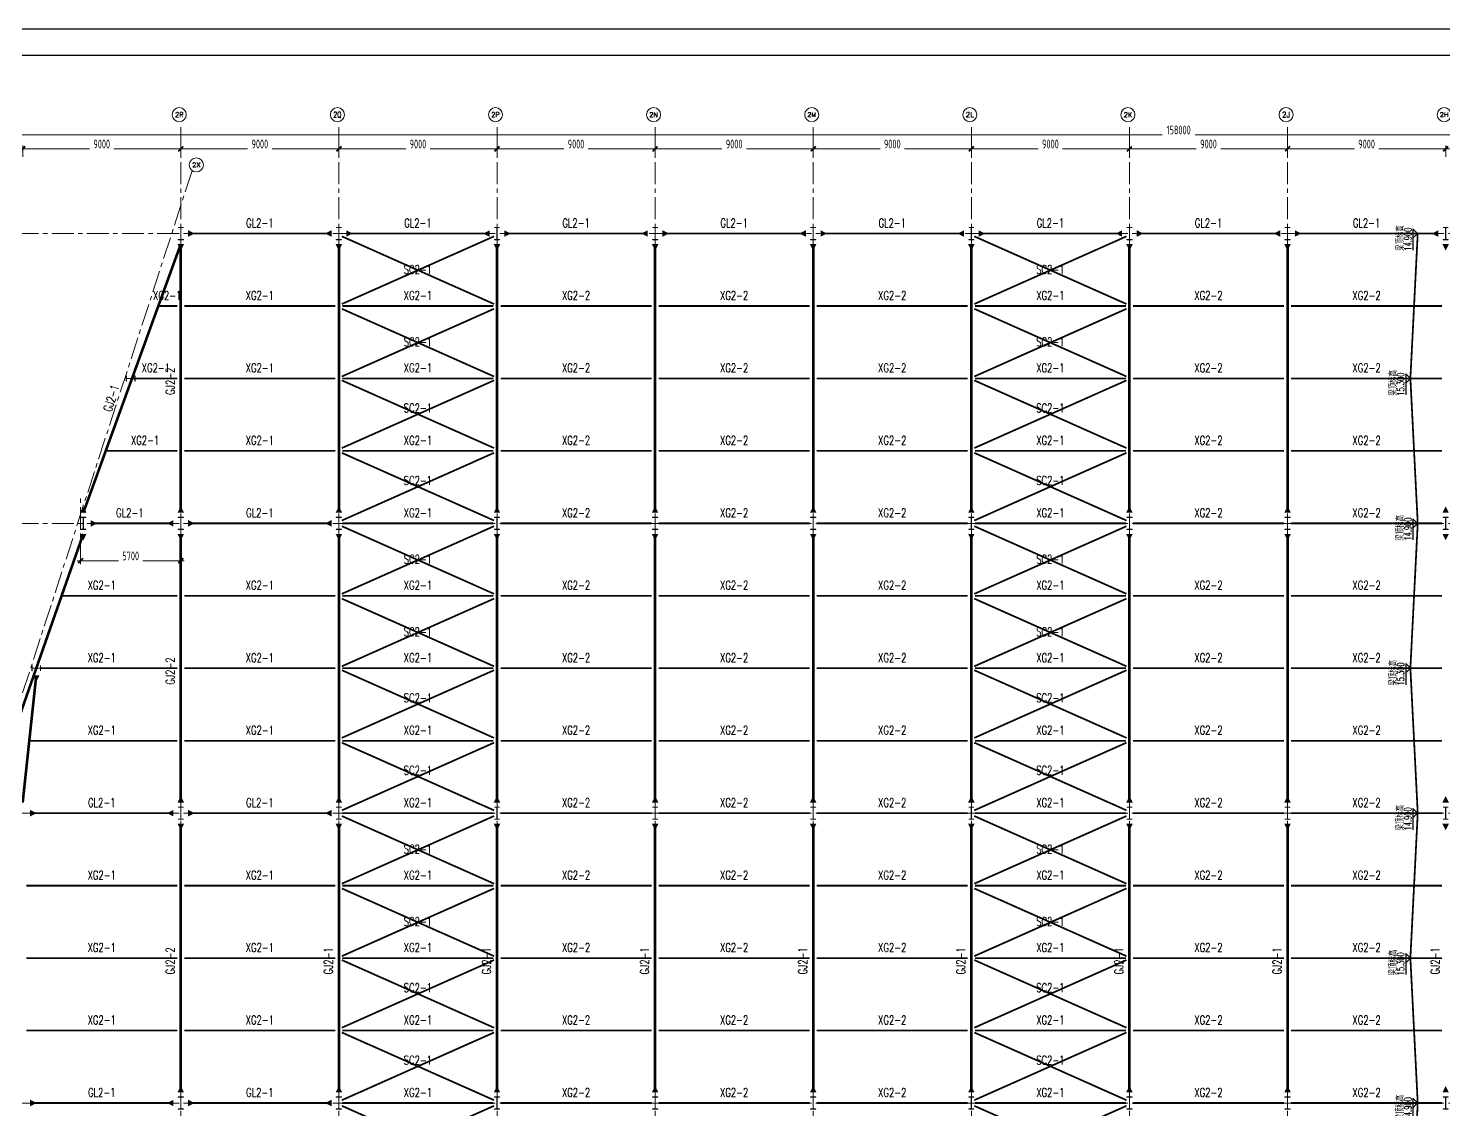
# Model space of a CAD drawing. Extents: x -1201378 to 2367219, y -619313 to 244905.
# Drawn here: x 372562 to 453129, y -31479 to 30085 of the extents above; entities that cross this region are included whole.
import ezdxf
from ezdxf.enums import TextEntityAlignment as Align

# ---------------------------------------------------------------- set-up
doc = ezdxf.new("R2010")
doc.units = 0
doc.header["$LTSCALE"] = 1000
doc.linetypes.add('CENTER', pattern=[2, 1.25, -0.25, 0.25, -0.25])
doc.layers.get('0').update_dxf_attribs({"linetype": 'CONTINUOUS'})
doc.layers.get('Defpoints').update_dxf_attribs({"linetype": 'CONTINUOUS'})
doc.layers.add('0-cxFrame', color=155, linetype='CONTINUOUS')
doc.layers.add('S-BG', color=131, linetype='CONTINUOUS')
for name, color, linetype, lineweight in [('0-cxText', 131, 'CONTINUOUS', 25), ('S-axis', 111, 'CONTINUOUS', 0), ('S-bea', 40, 'CONTINUOUS', 0), ('S-col', 2, 'CONTINUOUS', 0), ('S-dote', 5, 'CENTER', 0), ('THIN', 7, 'CONTINUOUS', 0), ('柱间支撑', 6, 'CENTER', 0), ('梁', 4, 'CONTINUOUS', 18)]:
    doc.layers.add(name, color=color, linetype=linetype, lineweight=lineweight)
doc.styles.add('_TCH_AXIS', font='COMPLEX', dxfattribs={"bigfont": 'GBCBIG'})
doc.styles.add('cx_tuming', font='simhei.ttf')
doc.styles.add('cx_tuqian1', font='')
doc.styles.add('SS1', font='tj-romans1.shx', dxfattribs={"width": 0.7, "bigfont": 'tj-hztxt1.shx'})
doc.styles.add('TSSD_Dimension', font='tssdeng.shx', dxfattribs={"width": 0.7, "bigfont": 'hztxt.shx'})
doc.styles.add('TSSD_Rein', font='tj-romans1.shx', dxfattribs={"width": 0.7, "bigfont": 'tj-hztxt.shx'})
doc.styles.add('黑体', font='simhei.ttf', dxfattribs={"width": 0.8})
doc.styles.get('cx_tuqian1').set_extended_font_data('SimSun')
doc.dimstyles.new('TSSD_200_200', dxfattribs={"dimtxt": 500, "dimasz": 200, "dimexe": 200, "dimexo": 500, "dimgap": 200, "dimtad": 1, "dimdec": 0, "dimzin": 0, "dimdsep": 46, "dimtxsty": 'TSSD_Dimension', "dimblk": 'ARCHTICK', "dimcen": 0, "dimdle": 200, "dimclrt": 7, "dimadec": 0, "dimazin": 0, "dimtfac": 1, "dimtdec": 0, "dimtix": 1, "dimtmove": 2, "dimatfit": 3, "dimfxl": 1, "dimtolj": 1, "dimtzin": 0, "dimarcsym": 0})

# ---------------------------------------------------------------- blocks, each defined once
blk = doc.blocks.new('_ArchTick')
at = {"color": 0, "linetype": 'ByBlock', "const_width": 0.5}
blk.add_lwpolyline([(-0.71, -0.71), (0.71, 0.71)], dxfattribs=at)
blk = doc.blocks.new('*D95')
at = {"layer": 'Defpoints', "color": 0, "transparency": 16777216}
for p in [(-218758, -176778), (-227758, -177738), (-218758, -177738)]:
    blk.add_point(p, dxfattribs=at)
at = {"layer": 'S-axis', "color": 0, "lineweight": -2, "transparency": 16777216}
for p, q in [((-227958, -176778), (-223957, -176778)), ((-227758, -177238), (-227758, -176578)), ((-218558, -176778), (-222560, -176778)), ((-218758, -177238), (-218758, -176578))]:
    blk.add_line(p, q, dxfattribs=at)
at = {"layer": 'S-axis', "color": 0, "lineweight": -2, "transparency": 16777216, "xscale": 200, "yscale": 200, "zscale": 200, "rotation": 180}
blk.add_blockref('_ArchTick', (-227758, -176778), dxfattribs=at)
at = {"layer": 'S-axis', "color": 0, "lineweight": -2, "transparency": 16777216, "xscale": 200, "yscale": 200, "zscale": 200}
blk.add_blockref('_ArchTick', (-218758, -176778), dxfattribs=at)
at = {"layer": 'S-axis', "color": 7, "transparency": 16777216, "insert": (-223258, -176503), "char_height": 500, "attachment_point": 5, "style": 'TSSD_Dimension'}
blk.add_mtext('\\A1;9000', dxfattribs=at)
blk = doc.blocks.new('*D96')
at = {"layer": 'Defpoints', "color": 0, "transparency": 16777216}
for p in [(-209758, -176778), (-218758, -177738), (-209758, -177738)]:
    blk.add_point(p, dxfattribs=at)
at = {"layer": 'S-axis', "color": 0, "lineweight": -2, "transparency": 16777216}
for p, q in [((-218958, -176778), (-214957, -176778)), ((-218758, -177238), (-218758, -176578)), ((-209558, -176778), (-213560, -176778)), ((-209758, -177238), (-209758, -176578))]:
    blk.add_line(p, q, dxfattribs=at)
at = {"layer": 'S-axis', "color": 0, "lineweight": -2, "transparency": 16777216, "xscale": 200, "yscale": 200, "zscale": 200, "rotation": 180}
blk.add_blockref('_ArchTick', (-218758, -176778), dxfattribs=at)
at = {"layer": 'S-axis', "color": 0, "lineweight": -2, "transparency": 16777216, "xscale": 200, "yscale": 200, "zscale": 200}
blk.add_blockref('_ArchTick', (-209758, -176778), dxfattribs=at)
at = {"layer": 'S-axis', "color": 7, "transparency": 16777216, "insert": (-214258, -176503), "char_height": 500, "attachment_point": 5, "style": 'TSSD_Dimension'}
blk.add_mtext('\\A1;9000', dxfattribs=at)
blk = doc.blocks.new('*D97')
at = {"layer": 'Defpoints', "color": 0, "transparency": 16777216}
for p in [(-200758, -176778), (-209758, -177738), (-200758, -177738)]:
    blk.add_point(p, dxfattribs=at)
at = {"layer": 'S-axis', "color": 0, "lineweight": -2, "transparency": 16777216}
for p, q in [((-209958, -176778), (-205957, -176778)), ((-209758, -177238), (-209758, -176578)), ((-200558, -176778), (-204560, -176778)), ((-200758, -177238), (-200758, -176578))]:
    blk.add_line(p, q, dxfattribs=at)
at = {"layer": 'S-axis', "color": 0, "lineweight": -2, "transparency": 16777216, "xscale": 200, "yscale": 200, "zscale": 200, "rotation": 180}
blk.add_blockref('_ArchTick', (-209758, -176778), dxfattribs=at)
at = {"layer": 'S-axis', "color": 0, "lineweight": -2, "transparency": 16777216, "xscale": 200, "yscale": 200, "zscale": 200}
blk.add_blockref('_ArchTick', (-200758, -176778), dxfattribs=at)
at = {"layer": 'S-axis', "color": 7, "transparency": 16777216, "insert": (-205258, -176503), "char_height": 500, "attachment_point": 5, "style": 'TSSD_Dimension'}
blk.add_mtext('\\A1;9000', dxfattribs=at)
blk = doc.blocks.new('*D98')
at = {"layer": 'Defpoints', "color": 0, "transparency": 16777216}
for p in [(-191758, -176778), (-200758, -177738), (-191758, -177738)]:
    blk.add_point(p, dxfattribs=at)
at = {"layer": 'S-axis', "color": 0, "lineweight": -2, "transparency": 16777216}
for p, q in [((-200958, -176778), (-196957, -176778)), ((-200758, -177238), (-200758, -176578)), ((-191558, -176778), (-195560, -176778)), ((-191758, -177238), (-191758, -176578))]:
    blk.add_line(p, q, dxfattribs=at)
at = {"layer": 'S-axis', "color": 0, "lineweight": -2, "transparency": 16777216, "xscale": 200, "yscale": 200, "zscale": 200, "rotation": 180}
blk.add_blockref('_ArchTick', (-200758, -176778), dxfattribs=at)
at = {"layer": 'S-axis', "color": 0, "lineweight": -2, "transparency": 16777216, "xscale": 200, "yscale": 200, "zscale": 200}
blk.add_blockref('_ArchTick', (-191758, -176778), dxfattribs=at)
at = {"layer": 'S-axis', "color": 7, "transparency": 16777216, "insert": (-196258, -176503), "char_height": 500, "attachment_point": 5, "style": 'TSSD_Dimension'}
blk.add_mtext('\\A1;9000', dxfattribs=at)
blk = doc.blocks.new('*D99')
at = {"layer": 'Defpoints', "color": 0, "transparency": 16777216}
for p in [(-182758, -176778), (-191758, -177738), (-182758, -177738)]:
    blk.add_point(p, dxfattribs=at)
at = {"layer": 'S-axis', "color": 0, "lineweight": -2, "transparency": 16777216}
for p, q in [((-191958, -176778), (-187957, -176778)), ((-191758, -177238), (-191758, -176578)), ((-182558, -176778), (-186560, -176778)), ((-182758, -177238), (-182758, -176578))]:
    blk.add_line(p, q, dxfattribs=at)
at = {"layer": 'S-axis', "color": 0, "lineweight": -2, "transparency": 16777216, "xscale": 200, "yscale": 200, "zscale": 200, "rotation": 180}
blk.add_blockref('_ArchTick', (-191758, -176778), dxfattribs=at)
at = {"layer": 'S-axis', "color": 0, "lineweight": -2, "transparency": 16777216, "xscale": 200, "yscale": 200, "zscale": 200}
blk.add_blockref('_ArchTick', (-182758, -176778), dxfattribs=at)
at = {"layer": 'S-axis', "color": 7, "transparency": 16777216, "insert": (-187258, -176503), "char_height": 500, "attachment_point": 5, "style": 'TSSD_Dimension'}
blk.add_mtext('\\A1;9000', dxfattribs=at)
blk = doc.blocks.new('*D100')
at = {"layer": 'Defpoints', "color": 0, "transparency": 16777216}
for p in [(-173758, -176778), (-182758, -177738), (-173758, -177738)]:
    blk.add_point(p, dxfattribs=at)
at = {"layer": 'S-axis', "color": 0, "lineweight": -2, "transparency": 16777216}
for p, q in [((-182958, -176778), (-178957, -176778)), ((-182758, -177238), (-182758, -176578)), ((-173558, -176778), (-177560, -176778)), ((-173758, -177238), (-173758, -176578))]:
    blk.add_line(p, q, dxfattribs=at)
at = {"layer": 'S-axis', "color": 0, "lineweight": -2, "transparency": 16777216, "xscale": 200, "yscale": 200, "zscale": 200, "rotation": 180}
blk.add_blockref('_ArchTick', (-182758, -176778), dxfattribs=at)
at = {"layer": 'S-axis', "color": 0, "lineweight": -2, "transparency": 16777216, "xscale": 200, "yscale": 200, "zscale": 200}
blk.add_blockref('_ArchTick', (-173758, -176778), dxfattribs=at)
at = {"layer": 'S-axis', "color": 7, "transparency": 16777216, "insert": (-178258, -176503), "char_height": 500, "attachment_point": 5, "style": 'TSSD_Dimension'}
blk.add_mtext('\\A1;9000', dxfattribs=at)
blk = doc.blocks.new('*D101')
at = {"layer": 'Defpoints', "color": 0, "transparency": 16777216}
for p in [(-164758, -176778), (-173758, -177738), (-164758, -177738)]:
    blk.add_point(p, dxfattribs=at)
at = {"layer": 'S-axis', "color": 0, "lineweight": -2, "transparency": 16777216}
for p, q in [((-173958, -176778), (-169957, -176778)), ((-173758, -177238), (-173758, -176578)), ((-164558, -176778), (-168560, -176778)), ((-164758, -177238), (-164758, -176578))]:
    blk.add_line(p, q, dxfattribs=at)
at = {"layer": 'S-axis', "color": 0, "lineweight": -2, "transparency": 16777216, "xscale": 200, "yscale": 200, "zscale": 200, "rotation": 180}
blk.add_blockref('_ArchTick', (-173758, -176778), dxfattribs=at)
at = {"layer": 'S-axis', "color": 0, "lineweight": -2, "transparency": 16777216, "xscale": 200, "yscale": 200, "zscale": 200}
blk.add_blockref('_ArchTick', (-164758, -176778), dxfattribs=at)
at = {"layer": 'S-axis', "color": 7, "transparency": 16777216, "insert": (-169258, -176503), "char_height": 500, "attachment_point": 5, "style": 'TSSD_Dimension'}
blk.add_mtext('\\A1;9000', dxfattribs=at)
blk = doc.blocks.new('*D102')
at = {"layer": 'Defpoints', "color": 0, "transparency": 16777216}
for p in [(-155758, -176778), (-164758, -177738), (-155758, -177738)]:
    blk.add_point(p, dxfattribs=at)
at = {"layer": 'S-axis', "color": 0, "lineweight": -2, "transparency": 16777216}
for p, q in [((-164958, -176778), (-160957, -176778)), ((-164758, -177238), (-164758, -176578)), ((-155558, -176778), (-159560, -176778)), ((-155758, -177238), (-155758, -176578))]:
    blk.add_line(p, q, dxfattribs=at)
at = {"layer": 'S-axis', "color": 0, "lineweight": -2, "transparency": 16777216, "xscale": 200, "yscale": 200, "zscale": 200, "rotation": 180}
blk.add_blockref('_ArchTick', (-164758, -176778), dxfattribs=at)
at = {"layer": 'S-axis', "color": 0, "lineweight": -2, "transparency": 16777216, "xscale": 200, "yscale": 200, "zscale": 200}
blk.add_blockref('_ArchTick', (-155758, -176778), dxfattribs=at)
at = {"layer": 'S-axis', "color": 7, "transparency": 16777216, "insert": (-160258, -176503), "char_height": 500, "attachment_point": 5, "style": 'TSSD_Dimension'}
blk.add_mtext('\\A1;9000', dxfattribs=at)
blk = doc.blocks.new('*D103')
at = {"layer": 'Defpoints', "color": 0, "transparency": 16777216}
for p in [(-146758, -176778), (-155758, -177738), (-146758, -177738)]:
    blk.add_point(p, dxfattribs=at)
at = {"layer": 'S-axis', "color": 0, "lineweight": -2, "transparency": 16777216}
for p, q in [((-155958, -176778), (-151957, -176778)), ((-155758, -177238), (-155758, -176578)), ((-146558, -176778), (-150560, -176778)), ((-146758, -177238), (-146758, -176578))]:
    blk.add_line(p, q, dxfattribs=at)
at = {"layer": 'S-axis', "color": 0, "lineweight": -2, "transparency": 16777216, "xscale": 200, "yscale": 200, "zscale": 200, "rotation": 180}
blk.add_blockref('_ArchTick', (-155758, -176778), dxfattribs=at)
at = {"layer": 'S-axis', "color": 0, "lineweight": -2, "transparency": 16777216, "xscale": 200, "yscale": 200, "zscale": 200}
blk.add_blockref('_ArchTick', (-146758, -176778), dxfattribs=at)
at = {"layer": 'S-axis', "color": 7, "transparency": 16777216, "insert": (-151258, -176503), "char_height": 500, "attachment_point": 5, "style": 'TSSD_Dimension'}
blk.add_mtext('\\A1;9000', dxfattribs=at)
blk = doc.blocks.new('*D104')
at = {"layer": 'Defpoints', "color": 0, "transparency": 16777216}
for p in [(-137758, -176778), (-146758, -177738), (-137758, -177738)]:
    blk.add_point(p, dxfattribs=at)
at = {"layer": 'S-axis', "color": 0, "lineweight": -2, "transparency": 16777216}
for p, q in [((-146958, -176778), (-142957, -176778)), ((-146758, -177238), (-146758, -176578)), ((-137558, -176778), (-141560, -176778)), ((-137758, -177238), (-137758, -176578))]:
    blk.add_line(p, q, dxfattribs=at)
at = {"layer": 'S-axis', "color": 0, "lineweight": -2, "transparency": 16777216, "xscale": 200, "yscale": 200, "zscale": 200, "rotation": 180}
blk.add_blockref('_ArchTick', (-146758, -176778), dxfattribs=at)
at = {"layer": 'S-axis', "color": 0, "lineweight": -2, "transparency": 16777216, "xscale": 200, "yscale": 200, "zscale": 200}
blk.add_blockref('_ArchTick', (-137758, -176778), dxfattribs=at)
at = {"layer": 'S-axis', "color": 7, "transparency": 16777216, "insert": (-142258, -176503), "char_height": 500, "attachment_point": 5, "style": 'TSSD_Dimension'}
blk.add_mtext('\\A1;9000', dxfattribs=at)
blk = doc.blocks.new('*D112')
at = {"layer": 'Defpoints', "color": 0, "transparency": 16777216}
for p in [(-82958, -175978), (-240958, -177638), (-82958, -177638)]:
    blk.add_point(p, dxfattribs=at)
at = {"layer": 'S-axis', "color": 0, "lineweight": -2, "transparency": 16777216}
for p, q in [((-241158, -175978), (-162899, -175978)), ((-240958, -177138), (-240958, -175778)), ((-82758, -175978), (-161018, -175978)), ((-82958, -177138), (-82958, -175778))]:
    blk.add_line(p, q, dxfattribs=at)
at = {"layer": 'S-axis', "color": 0, "lineweight": -2, "transparency": 16777216, "xscale": 200, "yscale": 200, "zscale": 200, "rotation": 180}
blk.add_blockref('_ArchTick', (-240958, -175978), dxfattribs=at)
at = {"layer": 'S-axis', "color": 0, "lineweight": -2, "transparency": 16777216, "xscale": 200, "yscale": 200, "zscale": 200}
blk.add_blockref('_ArchTick', (-82958, -175978), dxfattribs=at)
at = {"layer": 'S-axis', "color": 7, "transparency": 16777216, "insert": (-161958, -175703), "char_height": 500, "attachment_point": 5, "style": 'TSSD_Dimension'}
blk.add_mtext('\\A1;158000', dxfattribs=at)
blk = doc.blocks.new('*D115')
at = {"layer": 'Defpoints', "color": 0, "transparency": 16777216}
for p in [(-224458, -199188), (-218758, -199188), (-218758, -200226)]:
    blk.add_point(p, dxfattribs=at)
at = {"layer": 'S-axis', "color": 0, "lineweight": -2, "transparency": 16777216}
for p, q in [((-224458, -199688), (-224458, -200426)), ((-218758, -199688), (-218758, -200426)), ((-224658, -200226), (-222307, -200226)), ((-218558, -200226), (-220910, -200226))]:
    blk.add_line(p, q, dxfattribs=at)
at = {"layer": 'S-axis', "color": 0, "lineweight": -2, "transparency": 16777216, "xscale": 200, "yscale": 200, "zscale": 200, "rotation": 180}
blk.add_blockref('_ArchTick', (-224458, -200226), dxfattribs=at)
at = {"layer": 'S-axis', "color": 0, "lineweight": -2, "transparency": 16777216, "xscale": 200, "yscale": 200, "zscale": 200}
blk.add_blockref('_ArchTick', (-218758, -200226), dxfattribs=at)
at = {"layer": 'S-axis', "color": 7, "transparency": 16777216, "insert": (-221608, -199951), "char_height": 500, "attachment_point": 5, "style": 'TSSD_Dimension'}
blk.add_mtext('\\A1;5700', dxfattribs=at)
blk = doc.blocks.new('nt66')
at = {"layer": 'S-col'}
blk.add_lwpolyline([(-195790, 766820), (-195490, 766820), (-195490, 766808), (-195636, 766808), (-195636, 766132), (-195490, 766132), (-195490, 766120), (-195790, 766120), (-195790, 766132), (-195644, 766132), (-195644, 766808), (-195790, 766808)], close=True, dxfattribs=at)
blk = doc.blocks.new('33333')
for p in [(-68214, -43900), (-59214, -43900), (-50214, -43900), (-41214, -43900), (-32214, -43900), (-23214, -43900), (-14214, -43900), (-5214, -43900), (3786, -43900), (-73764, -60400), (-68214, -60400), (-59214, -60400), (-50214, -60400), (-41214, -60400), (-32214, -60400), (-23214, -60400), (-14214, -60400), (-5214, -60400), (3786, -60400), (-68214, -76900), (-59214, -76900), (-50214, -76900), (-41214, -76900), (-32214, -76900), (-23214, -76900), (-14214, -76900), (-5214, -76900), (3786, -76900), (-68214, -93400), (-59214, -93400), (-50214, -93400), (-41214, -93400), (-32214, -93400), (-23214, -93400), (-14214, -93400), (-5214, -93400), (3786, -93400)]:
    blk.add_blockref('nt66', p)
blk = doc.blocks.new('TK22.A0 L(Dragon)')
at = {"layer": '0-cxFrame', "color": 7, "const_width": 0.5}
blk.add_lwpolyline([(0, 0), (-1486, 0), (-1486, 841), (0, 841)], close=True, dxfattribs=at)
at = {"layer": '0-cxFrame', "const_width": 0.5}
blk.add_lwpolyline([(-80, 10), (-1466, 10), (-1466, 831), (-80, 831)], close=True, dxfattribs=at)
at = {"style": '黑体', "flags": 4}
blk.add_attdef('图幅', text='', height=3.3, dxfattribs=at).set_placement((-40, 3), align=Align.RIGHT)
at = {"layer": '0-cxText', "flags": 4}
for tag, height, style, p in [('建设单位', 3.5, 'cx_tuming', (-45, 240)), ('项目名称', 3.5, 'cx_tuming', (-45, 210)), ('子项名称', 3.5, 'cx_tuming', (-45, 180)), ('工程编号', 3.3, 'cx_tuqian1', (-35, 165)), ('图名1', 3.5, 'cx_tuming', (-45, 87)), ('图名2', 3.5, 'cx_tuming', (-45, 79)), ('图名3', 3.5, 'cx_tuming', (-45, 71)), ('出图日期', 3.3, 'cx_tuqian1', (-39, 60)), ('专业', 3.3, 'cx_tuqian1', (-55, 52)), ('图号', 3.3, 'cx_tuqian1', (-55, 44)), ('版次', 3.3, 'cx_tuqian1', (-20, 44))]:
    blk.add_attdef(tag, text='', height=height, dxfattribs=dict(at, style=style)).set_placement(p, align=Align.MIDDLE)
at = {"layer": 'Defpoints', "color": 6, "flags": 4}
for tag, height, style, p in [('tufu', 3.3, '黑体', (-12, 12)), ('dwfname', 4, 'cx_tuqian1', (-80, 3))]:
    blk.add_attdef(tag, text='', height=height, dxfattribs=dict(at, style=style)).set_placement(p, align=Align.RIGHT)
blk = doc.blocks.new('2号厂房标高')
at = {"layer": 'S-BG'}
for points in [[(571859, 18135), (572126, 18402), (571859, 18668), (571859, 17462)], [(571459, 9885), (571726, 10152), (571459, 10418), (571459, 9212)], [(571859, 1635), (572126, 1902), (571859, 2168), (571859, 962)], [(571459, -6615), (571726, -6348), (571459, -6082), (571459, -7288)], [(571859, -14865), (572126, -14598), (571859, -14332), (571859, -15538)], [(571459, -23115), (571726, -22848), (571459, -22582), (571459, -23788)], [(571859, -31365), (572126, -31098), (571859, -30832), (571859, -32038)], [(571459, -39615), (571726, -39348), (571459, -39082), (571459, -40288)], [(571859, -47865), (572126, -47598), (571859, -47332), (571859, -48538)], [(571459, -56115), (571726, -55848), (571459, -55582), (571459, -56788)], [(571859, -64365), (572126, -64098), (571859, -63832), (571859, -65038)]]:
    blk.add_lwpolyline(points, dxfattribs=at)
at = {"layer": 'S-BG', "const_width": 100}
blk.add_lwpolyline([(572126, -64098), (572126, -63748), (571726, -55848), (572126, -47948), (572126, -47248), (571726, -39348), (572126, -31448), (572126, -30748), (571726, -22848), (572126, -14948), (572126, -14248), (571726, -6348), (572126, 1552), (572126, 2252), (571726, 10152), (572126, 18052), (572126, 18402)], dxfattribs=at)
at = {"layer": 'S-BG', "style": 'SS1', "width": 0.7}
for s, p in [('14.900', (571781, 17417, 0)), ('梁顶标高', (571355, 17417, 0)), ('梁顶标高', (570955, 9167, 0)), ('15.300', (571381, 9167, 0)), ('梁顶标高', (571355, 917, 0)), ('14.900', (571781, 917, 0)), ('梁顶标高', (570955, -7333, 0)), ('15.300', (571381, -7333, 0)), ('14.900', (571781, -15583, 0)), ('梁顶标高', (571355, -15583, 0)), ('15.300', (571381, -23833, 0)), ('梁顶标高', (570955, -23833, 0)), ('梁顶标高', (571355, -32083, 0)), ('14.900', (571781, -32083, 0)), ('梁顶标高', (570955, -40333, 0)), ('15.300', (571381, -40333, 0)), ('14.900', (571781, -48583, 0)), ('梁顶标高', (571355, -48583, 0)), ('15.300', (571381, -56833, 0)), ('梁顶标高', (570955, -56833, 0)), ('梁顶标高', (571355, -65083, 0)), ('14.900', (571781, -65083, 0))]:
    blk.add_text(s, height=400, rotation=90, dxfattribs=at).set_placement(p)
blk = doc.blocks.new('2#轴网')
at = {"layer": 'S-axis'}
for centre in [(-218843.4, -174832), (-209843.4, -174832), (-200843.4, -174832), (-191843.4, -174832), (-182843.4, -174832), (-173843.4, -174832), (-164843.4, -174832), (-155843.4, -174832), (-146843.4, -174832), (-217872.1, -177693.2)]:
    blk.add_circle(centre, 400, dxfattribs=at)
at = {"layer": 'S-dote'}
for p, q in [((-218758.5, -270787), (-218758.5, -175298.2)), ((-209758.5, -270787), (-209758.5, -175298.2)), ((-200758.5, -270787), (-200758.5, -175298.2)), ((-191758.5, -270787), (-191758.5, -175298.2)), ((-182758.5, -270787), (-182758.5, -175298.2)), ((-173758.5, -270787), (-173758.5, -175298.2)), ((-164758.5, -270787), (-164758.5, -175298.2)), ((-155758.5, -270787), (-155758.5, -175298.2)), ((-74854.3, -181598.2), (-251154.3, -181598.2)), ((-224458.5, -200428.2), (-224458.5, -196638.2)), ((-74854.3, -198098.2), (-251154.3, -198098.2)), ((-74854.3, -214598.2), (-251154.3, -214598.2)), ((-74854.3, -231098.2), (-251154.3, -231098.2))]:
    blk.add_line(p, q, dxfattribs=at)
blk.add_lwpolyline([(-241957, -251508.6), (-218110.9, -178014.1)], dxfattribs=at)
at = {"layer": 'S-axis', "style": '_TCH_AXIS'}
for s, height, p, p2 in [('2R', 270.86, (-219088.4, -174967.5), (-218598.3, -174967.5)), ('2P', 276.42, (-201086.9, -174970.3), (-200599.9, -174970.3)), ('2N', 265.5, (-192089.9, -174964.8), (-191596.8, -174964.8)), ('2M', 255.29, (-183092.6, -174959.7), (-182594.2, -174959.7)), ('2L', 288.12, (-174083.5, -174976.1), (-173603.3, -174976.1)), ('2K', 265.5, (-165089.9, -174964.8), (-164596.8, -174964.8)), ('2J', 314.07, (-156075.2, -174989.1), (-155611.5, -174989.1)), ('2H', 260.31, (-147091.3, -174962.2), (-146595.5, -174962.2)), ('2X', 270.86, (-218117.2, -177828.6), (-217627.1, -177828.6))]:
    blk.add_text(s, height=height, dxfattribs=at).set_placement(p, p2, align=Align.FIT)
at = {"layer": 'S-axis', "style": '_TCH_AXIS', "width": 0.807692}
blk.add_text('2Q', height=327.87, dxfattribs=at).set_placement((-210070.4, -174996), (-209616.4, -174996), align=Align.FIT)
at = {"layer": 'S-axis'}
for base, p1, p2, picture, middle in [((-82958.5, -175978.2), (-240958.5, -177638.2), (-82958.5, -177638.2), '*D112', (-161958.5, -175703.2)), ((-218758.5, -176778.2), (-227758.5, -177738.2), (-218758.5, -177738.2), '*D95', (-223258.5, -176503.2)), ((-209758.5, -176778.2), (-218758.5, -177738.2), (-209758.5, -177738.2), '*D96', (-214258.5, -176503.2)), ((-200758.5, -176778.2), (-209758.5, -177738.2), (-200758.5, -177738.2), '*D97', (-205258.5, -176503.2)), ((-191758.5, -176778.2), (-200758.5, -177738.2), (-191758.5, -177738.2), '*D98', (-196258.5, -176503.2)), ((-182758.5, -176778.2), (-191758.5, -177738.2), (-182758.5, -177738.2), '*D99', (-187258.5, -176503.2)), ((-173758.5, -176778.2), (-182758.5, -177738.2), (-173758.5, -177738.2), '*D100', (-178258.5, -176503.2)), ((-164758.5, -176778.2), (-173758.5, -177738.2), (-164758.5, -177738.2), '*D101', (-169258.5, -176503.2)), ((-155758.5, -176778.2), (-164758.5, -177738.2), (-155758.5, -177738.2), '*D102', (-160258.5, -176503.2)), ((-146758.5, -176778.2), (-155758.5, -177738.2), (-146758.5, -177738.2), '*D103', (-151258.5, -176503.2)), ((-137758.5, -176778.2), (-146758.5, -177738.2), (-137758.5, -177738.2), '*D104', (-142258.5, -176503.2)), ((-218758.5, -200225.7), (-224458.5, -199188.2), (-218758.5, -199188.2), '*D115', (-221608.5, -199950.7))]:
    dim = blk.add_linear_dim(base=base, p1=p1, p2=p2, angle=0, dimstyle='TSSD_200_200', dxfattribs=at)
    dim.commit()
    dim.dimension.update_dxf_attribs({"geometry": picture, "text_midpoint": middle, "dimtype": 161})

msp = doc.modelspace()

# ---------------------------------------------------------------- linework, layer by layer
at = {"layer": 'S-bea'}
for points in [[(381656.5, 18401.8, 375, 0, 0), (382031.5, 18401.8, 375, 0, 0)], [(389826.5, 18401.8, 375, 0, 0), (389451.5, 18401.8, 375, 0, 0)], [(390656.5, 18401.8, 375, 0, 0), (391031.5, 18401.8, 375, 0, 0)], [(398826.5, 18401.8, 375, 0, 0), (398451.5, 18401.8, 375, 0, 0)], [(399656.5, 18401.8, 375, 0, 0), (400031.5, 18401.8, 375, 0, 0)], [(407826.5, 18401.8, 375, 0, 0), (407451.5, 18401.8, 375, 0, 0)], [(408656.5, 18401.8, 375, 0, 0), (409031.5, 18401.8, 375, 0, 0)], [(416826.5, 18401.8, 375, 0, 0), (416451.5, 18401.8, 375, 0, 0)], [(417656.5, 18401.8, 375, 0, 0), (418031.5, 18401.8, 375, 0, 0)], [(425826.5, 18401.8, 375, 0, 0), (425451.5, 18401.8, 375, 0, 0)], [(426656.5, 18401.8, 375, 0, 0), (427031.5, 18401.8, 375, 0, 0)], [(434826.5, 18401.8, 375, 0, 0), (434451.5, 18401.8, 375, 0, 0)], [(435656.5, 18401.8, 375, 0, 0), (436031.5, 18401.8, 375, 0, 0)], [(443826.5, 18401.8, 375, 0, 0), (443451.5, 18401.8, 375, 0, 0)], [(444656.5, 18401.8, 375, 0, 0), (445031.5, 18401.8, 375, 0, 0)], [(452826.5, 18401.8, 375, 0, 0), (452451.5, 18401.8, 375, 0, 0)], [(381241.5, 17801.8, 375, 0, 0), (381241.5, 17426.8, 375, 0, 0)], [(390241.5, 17801.8, 375, 0, 0), (390241.5, 17426.8, 375, 0, 0)], [(399241.5, 17801.8, 375, 0, 0), (399241.5, 17426.8, 375, 0, 0)], [(408241.5, 17801.8, 375, 0, 0), (408241.5, 17426.8, 375, 0, 0)], [(417241.5, 17801.8, 375, 0, 0), (417241.5, 17426.8, 375, 0, 0)], [(426241.5, 17801.8, 375, 0, 0), (426241.5, 17426.8, 375, 0, 0)], [(435241.5, 17801.8, 375, 0, 0), (435241.5, 17426.8, 375, 0, 0)], [(444241.5, 17801.8, 375, 0, 0), (444241.5, 17426.8, 375, 0, 0)], [(453241.5, 17801.8, 375, 0, 0), (453241.5, 17426.8, 375, 0, 0)], [(375691.5, 2501.8, 375, 0, 0), (375691.5, 2876.8, 375, 0, 0)], [(381241.5, 2501.8, 375, 0, 0), (381241.5, 2876.8, 375, 0, 0)], [(390241.5, 2501.8, 375, 0, 0), (390241.5, 2876.8, 375, 0, 0)], [(399241.5, 2501.8, 375, 0, 0), (399241.5, 2876.8, 375, 0, 0)], [(408241.5, 2501.8, 375, 0, 0), (408241.5, 2876.8, 375, 0, 0)], [(417241.5, 2501.8, 375, 0, 0), (417241.5, 2876.8, 375, 0, 0)], [(426241.5, 2501.8, 375, 0, 0), (426241.5, 2876.8, 375, 0, 0)], [(435241.5, 2501.8, 375, 0, 0), (435241.5, 2876.8, 375, 0, 0)], [(444241.5, 2501.8, 375, 0, 0), (444241.5, 2876.8, 375, 0, 0)], [(453241.5, 2501.8, 375, 0, 0), (453241.5, 2876.8, 375, 0, 0)], [(376106.5, 1901.8, 375, 0, 0), (376481.5, 1901.8, 375, 0, 0)], [(380826.5, 1901.8, 375, 0, 0), (380451.5, 1901.8, 375, 0, 0)], [(381656.5, 1901.8, 375, 0, 0), (382031.5, 1901.8, 375, 0, 0)], [(389826.5, 1901.8, 375, 0, 0), (389451.5, 1901.8, 375, 0, 0)], [(375691.5, 1301.8, 375, 0, 0), (375691.5, 926.8, 375, 0, 0)], [(381241.5, 1301.8, 375, 0, 0), (381241.5, 926.8, 375, 0, 0)], [(390241.5, 1301.8, 375, 0, 0), (390241.5, 926.8, 375, 0, 0)], [(399241.5, 1301.8, 375, 0, 0), (399241.5, 926.8, 375, 0, 0)], [(408241.5, 1301.8, 375, 0, 0), (408241.5, 926.8, 375, 0, 0)], [(417241.5, 1301.8, 375, 0, 0), (417241.5, 926.8, 375, 0, 0)], [(426241.5, 1301.8, 375, 0, 0), (426241.5, 926.8, 375, 0, 0)], [(435241.5, 1301.8, 375, 0, 0), (435241.5, 926.8, 375, 0, 0)], [(444241.5, 1301.8, 375, 0, 0), (444241.5, 926.8, 375, 0, 0)], [(453241.5, 1301.8, 375, 0, 0), (453241.5, 926.8, 375, 0, 0)], [(373015.8, -6748.2, 375, 0, 0), (373015.8, -7123.2, 375, 0, 0)], [(381241.5, -13998.2, 375, 0, 0), (381241.5, -13623.2, 375, 0, 0)], [(390241.5, -13998.2, 375, 0, 0), (390241.5, -13623.2, 375, 0, 0)], [(399241.5, -13998.2, 375, 0, 0), (399241.5, -13623.2, 375, 0, 0)], [(408241.5, -13998.2, 375, 0, 0), (408241.5, -13623.2, 375, 0, 0)], [(417241.5, -13998.2, 375, 0, 0), (417241.5, -13623.2, 375, 0, 0)], [(426241.5, -13998.2, 375, 0, 0), (426241.5, -13623.2, 375, 0, 0)], [(435241.5, -13998.2, 375, 0, 0), (435241.5, -13623.2, 375, 0, 0)], [(444241.5, -13998.2, 375, 0, 0), (444241.5, -13623.2, 375, 0, 0)], [(453241.5, -13998.2, 375, 0, 0), (453241.5, -13623.2, 375, 0, 0)], [(372656.5, -14598.2, 375, 0, 0), (373031.5, -14598.2, 375, 0, 0)], [(380826.5, -14598.2, 375, 0, 0), (380451.5, -14598.2, 375, 0, 0)], [(381656.5, -14598.2, 375, 0, 0), (382031.5, -14598.2, 375, 0, 0)], [(389826.5, -14598.2, 375, 0, 0), (389451.5, -14598.2, 375, 0, 0)], [(381241.5, -15198.2, 375, 0, 0), (381241.5, -15573.2, 375, 0, 0)], [(390241.5, -15198.2, 375, 0, 0), (390241.5, -15573.2, 375, 0, 0)], [(399241.5, -15198.2, 375, 0, 0), (399241.5, -15573.2, 375, 0, 0)], [(408241.5, -15198.2, 375, 0, 0), (408241.5, -15573.2, 375, 0, 0)], [(417241.5, -15198.2, 375, 0, 0), (417241.5, -15573.2, 375, 0, 0)], [(426241.5, -15198.2, 375, 0, 0), (426241.5, -15573.2, 375, 0, 0)], [(435241.5, -15198.2, 375, 0, 0), (435241.5, -15573.2, 375, 0, 0)], [(444241.5, -15198.2, 375, 0, 0), (444241.5, -15573.2, 375, 0, 0)], [(453241.5, -15198.2, 375, 0, 0), (453241.5, -15573.2, 375, 0, 0)], [(381241.5, -30498.2, 375, 0, 0), (381241.5, -30123.2, 375, 0, 0)], [(390241.5, -30498.2, 375, 0, 0), (390241.5, -30123.2, 375, 0, 0)], [(399241.5, -30498.2, 375, 0, 0), (399241.5, -30123.2, 375, 0, 0)], [(408241.5, -30498.2, 375, 0, 0), (408241.5, -30123.2, 375, 0, 0)], [(417241.5, -30498.2, 375, 0, 0), (417241.5, -30123.2, 375, 0, 0)], [(426241.5, -30498.2, 375, 0, 0), (426241.5, -30123.2, 375, 0, 0)], [(435241.5, -30498.2, 375, 0, 0), (435241.5, -30123.2, 375, 0, 0)], [(444241.5, -30498.2, 375, 0, 0), (444241.5, -30123.2, 375, 0, 0)], [(453241.5, -30498.2, 375, 0, 0), (453241.5, -30123.2, 375, 0, 0)], [(372656.5, -31098.2, 375, 0, 0), (373031.5, -31098.2, 375, 0, 0)], [(380826.5, -31098.2, 375, 0, 0), (380451.5, -31098.2, 375, 0, 0)], [(381656.5, -31098.2, 375, 0, 0), (382031.5, -31098.2, 375, 0, 0)], [(389826.5, -31098.2, 375, 0, 0), (389451.5, -31098.2, 375, 0, 0)]]:
    msp.add_lwpolyline(points, format="xyseb", dxfattribs=at)
at = {"layer": 'S-bea', "const_width": 150}
for points in [[(375691.5, 2501.8), (381241.5, 17801.8)], [(381241.5, 17801.8), (381241.5, 2501.8)], [(390241.5, 17801.8), (390241.5, 2501.8)], [(399241.5, 17801.8), (399241.5, 2501.8)], [(408241.5, 17801.8), (408241.5, 2501.8)], [(417241.5, 17801.8), (417241.5, 2501.8)], [(426241.5, 17801.8), (426241.5, 2501.8)], [(435241.5, 17801.8), (435241.5, 2501.8)], [(444241.5, 17801.8), (444241.5, 2501.8)], [(370339, -13998.2), (375691.5, 1301.8)], [(381241.5, 1301.8), (381241.5, -13998.2)], [(390241.5, 1301.8), (390241.5, -13998.2)], [(399241.5, 1301.8), (399241.5, -13998.2)], [(408241.5, 1301.8), (408241.5, -13998.2)], [(417241.5, 1301.8), (417241.5, -13998.2)], [(426241.5, 1301.8), (426241.5, -13998.2)], [(435241.5, 1301.8), (435241.5, -13998.2)], [(444241.5, 1301.8), (444241.5, -13998.2)], [(372241.5, -13998.2), (373015.8, -6748.2)], [(381241.5, -15198.2), (381241.5, -30498.2)], [(390241.5, -15198.2), (390241.5, -30498.2)], [(399241.5, -15198.2), (399241.5, -30498.2)], [(408241.5, -15198.2), (408241.5, -30498.2)], [(417241.5, -15198.2), (417241.5, -30498.2)], [(426241.5, -15198.2), (426241.5, -30498.2)], [(435241.5, -15198.2), (435241.5, -30498.2)], [(444241.5, -15198.2), (444241.5, -30498.2)]]:
    msp.add_lwpolyline(points, dxfattribs=at)
at = {"layer": 'S-col'}
for points in [[(378641.5, 10001.8), (378641.5, 10301.8), (378629.5, 10301.8), (378629.5, 10155.8), (378153.5, 10155.8), (378153.5, 10301.8), (378141.5, 10301.8), (378141.5, 10001.8), (378153.5, 10001.8), (378153.5, 10147.8), (378629.5, 10147.8), (378629.5, 10001.8)], [(373265.8, -6498.2), (373265.8, -6198.2), (373253.8, -6198.2), (373253.8, -6344.2), (372777.8, -6344.2), (372777.8, -6198.2), (372765.8, -6198.2), (372765.8, -6498.2), (372777.8, -6498.2), (372777.8, -6352.2), (373253.8, -6352.2), (373253.8, -6498.2)]]:
    msp.add_lwpolyline(points, close=True, dxfattribs=at)
at = {"layer": '柱间支撑', "linetype": 'Continuous', "const_width": 100}
for points in [[(390408.4, 14387.1), (399074.7, 18241.5)], [(390408.4, 18241.5), (399074.7, 14387.1)], [(426408.4, 14387.1), (435074.7, 18241.5)], [(426408.4, 18241.5), (435074.7, 14387.1)], [(379962.9, 14276.8), (381041.5, 14276.8)], [(381441.5, 14276.8), (390041.5, 14276.8)], [(390408.4, 10262.1), (399074.7, 14116.5)], [(390408.4, 14116.5), (399074.7, 10262.1)], [(390441.5, 14276.8), (399041.5, 14276.8)], [(399441.5, 14276.8), (408041.5, 14276.8)], [(408441.5, 14276.8), (417041.5, 14276.8)], [(417441.5, 14276.8), (426041.5, 14276.8)], [(426408.4, 10262.1), (435074.7, 14116.5)], [(426408.4, 14116.5), (435074.7, 10262.1)], [(426441.5, 14276.8), (435041.5, 14276.8)], [(435441.5, 14276.8), (444041.5, 14276.8)], [(444441.5, 14276.8), (453041.5, 14276.8)], [(378541.5, 10151.8), (381041.5, 10151.8)], [(381441.5, 10151.8), (390041.5, 10151.8)], [(390408.4, 10041.5), (399074.7, 6187.1)], [(390408.4, 6187.1), (399074.7, 10041.5)], [(390441.5, 10151.8), (399041.5, 10151.8)], [(399441.5, 10151.8), (408041.5, 10151.8)], [(408441.5, 10151.8), (417041.5, 10151.8)], [(417441.5, 10151.8), (426041.5, 10151.8)], [(426408.4, 10041.5), (435074.7, 6187.1)], [(426408.4, 6187.1), (435074.7, 10041.5)], [(426441.5, 10151.8), (435041.5, 10151.8)], [(435441.5, 10151.8), (444041.5, 10151.8)], [(444441.5, 10151.8), (453041.5, 10151.8)], [(376970.2, 6026.8), (381041.5, 6026.8)], [(381441.5, 6026.8), (390041.5, 6026.8)], [(390408.4, 5916.5), (399074.7, 2062.1)], [(390408.4, 2062.1), (399074.7, 5916.5)], [(390441.5, 6026.8), (399041.5, 6026.8)], [(399441.5, 6026.8), (408041.5, 6026.8)], [(408441.5, 6026.8), (417041.5, 6026.8)], [(417441.5, 6026.8), (426041.5, 6026.8)], [(426408.4, 5916.5), (435074.7, 2062.1)], [(426408.4, 2062.1), (435074.7, 5916.5)], [(426441.5, 6026.8), (435041.5, 6026.8)], [(435441.5, 6026.8), (444041.5, 6026.8)], [(444441.5, 6026.8), (453041.5, 6026.8)], [(390408.4, -2112.9), (399074.7, 1741.5)], [(390408.4, 1741.5), (399074.7, -2112.9)], [(390441.5, 1901.8), (399041.5, 1901.8)], [(399441.5, 1901.8), (408041.5, 1901.8)], [(408441.5, 1901.8), (417041.5, 1901.8)], [(417441.5, 1901.8), (426041.5, 1901.8)], [(426408.4, -2112.9), (435074.7, 1741.5)], [(426408.4, 1741.5), (435074.7, -2112.9)], [(426441.5, 1901.8), (435041.5, 1901.8)], [(435441.5, 1901.8), (444041.5, 1901.8)], [(444441.5, 1901.8), (453041.5, 1901.8)], [(374458.4, -2223.2), (381041.5, -2223.2)], [(381441.5, -2223.2), (390041.5, -2223.2)], [(390408.4, -6237.9), (399074.7, -2383.5)], [(390408.4, -2383.5), (399074.7, -6237.9)], [(390441.5, -2223.2), (399041.5, -2223.2)], [(399441.5, -2223.2), (408041.5, -2223.2)], [(408441.5, -2223.2), (417041.5, -2223.2)], [(417441.5, -2223.2), (426041.5, -2223.2)], [(426408.4, -6237.9), (435074.7, -2383.5)], [(426408.4, -2383.5), (435074.7, -6237.9)], [(426441.5, -2223.2), (435041.5, -2223.2)], [(435441.5, -2223.2), (444041.5, -2223.2)], [(444441.5, -2223.2), (453041.5, -2223.2)], [(373265.8, -6348.2), (381041.5, -6348.2)], [(381441.5, -6348.2), (390041.5, -6348.2)], [(390408.4, -6458.5), (399074.7, -10312.9)], [(390408.4, -10312.9), (399074.7, -6458.5)], [(390441.5, -6348.2), (399041.5, -6348.2)], [(399441.5, -6348.2), (408041.5, -6348.2)], [(408441.5, -6348.2), (417041.5, -6348.2)], [(417441.5, -6348.2), (426041.5, -6348.2)], [(426408.4, -6458.5), (435074.7, -10312.9)], [(426408.4, -10312.9), (435074.7, -6458.5)], [(426441.5, -6348.2), (435041.5, -6348.2)], [(435441.5, -6348.2), (444041.5, -6348.2)], [(444441.5, -6348.2), (453041.5, -6348.2)], [(372618, -10473.2), (381041.5, -10473.2)], [(381441.5, -10473.2), (390041.5, -10473.2)], [(390441.5, -10473.2), (399041.5, -10473.2)], [(399441.5, -10473.2), (408041.5, -10473.2)], [(408441.5, -10473.2), (417041.5, -10473.2)], [(417441.5, -10473.2), (426041.5, -10473.2)], [(426441.5, -10473.2), (435041.5, -10473.2)], [(435441.5, -10473.2), (444041.5, -10473.2)], [(444441.5, -10473.2), (453041.5, -10473.2)], [(390408.4, -10583.5), (399074.7, -14437.9)], [(390408.4, -14437.9), (399074.7, -10583.5)], [(426408.4, -10583.5), (435074.7, -14437.9)], [(426408.4, -14437.9), (435074.7, -10583.5)], [(390408.4, -18612.9), (399074.7, -14758.5)], [(390408.4, -14758.5), (399074.7, -18612.9)], [(390441.5, -14598.2), (399041.5, -14598.2)], [(399441.5, -14598.2), (408041.5, -14598.2)], [(408441.5, -14598.2), (417041.5, -14598.2)], [(417441.5, -14598.2), (426041.5, -14598.2)], [(426408.4, -18612.9), (435074.7, -14758.5)], [(426408.4, -14758.5), (435074.7, -18612.9)], [(426441.5, -14598.2), (435041.5, -14598.2)], [(435441.5, -14598.2), (444041.5, -14598.2)], [(444441.5, -14598.2), (453041.5, -14598.2)], [(372441.5, -18723.2), (381041.5, -18723.2)], [(381441.5, -18723.2), (390041.5, -18723.2)], [(390408.4, -22737.9), (399074.7, -18883.5)], [(390408.4, -18883.5), (399074.7, -22737.9)], [(390441.5, -18723.2), (399041.5, -18723.2)], [(399441.5, -18723.2), (408041.5, -18723.2)], [(408441.5, -18723.2), (417041.5, -18723.2)], [(417441.5, -18723.2), (426041.5, -18723.2)], [(426408.4, -22737.9), (435074.7, -18883.5)], [(426408.4, -18883.5), (435074.7, -22737.9)], [(426441.5, -18723.2), (435041.5, -18723.2)], [(435441.5, -18723.2), (444041.5, -18723.2)], [(444441.5, -18723.2), (453041.5, -18723.2)], [(372441.5, -22848.2), (381041.5, -22848.2)], [(381441.5, -22848.2), (390041.5, -22848.2)], [(390408.4, -22958.5), (399074.7, -26812.9)], [(390408.4, -26812.9), (399074.7, -22958.5)], [(390441.5, -22848.2), (399041.5, -22848.2)], [(399441.5, -22848.2), (408041.5, -22848.2)], [(408441.5, -22848.2), (417041.5, -22848.2)], [(417441.5, -22848.2), (426041.5, -22848.2)], [(426408.4, -22958.5), (435074.7, -26812.9)], [(426408.4, -26812.9), (435074.7, -22958.5)], [(426441.5, -22848.2), (435041.5, -22848.2)], [(435441.5, -22848.2), (444041.5, -22848.2)], [(444441.5, -22848.2), (453041.5, -22848.2)], [(372441.5, -26973.2), (381041.5, -26973.2)], [(381441.5, -26973.2), (390041.5, -26973.2)], [(390408.4, -27083.5), (399074.7, -30937.9)], [(390408.4, -30937.9), (399074.7, -27083.5)], [(390441.5, -26973.2), (399041.5, -26973.2)], [(399441.5, -26973.2), (408041.5, -26973.2)], [(408441.5, -26973.2), (417041.5, -26973.2)], [(417441.5, -26973.2), (426041.5, -26973.2)], [(426408.4, -27083.5), (435074.7, -30937.9)], [(426408.4, -30937.9), (435074.7, -27083.5)], [(426441.5, -26973.2), (435041.5, -26973.2)], [(435441.5, -26973.2), (444041.5, -26973.2)], [(444441.5, -26973.2), (453041.5, -26973.2)], [(390408.4, -35112.9), (399074.7, -31258.5)], [(390408.4, -31258.5), (399074.7, -35112.9)], [(390441.5, -31098.2), (399041.5, -31098.2)], [(399441.5, -31098.2), (408041.5, -31098.2)], [(408441.5, -31098.2), (417041.5, -31098.2)], [(417441.5, -31098.2), (426041.5, -31098.2)], [(426408.4, -35112.9), (435074.7, -31258.5)], [(426408.4, -31258.5), (435074.7, -35112.9)], [(426441.5, -31098.2), (435041.5, -31098.2)], [(435441.5, -31098.2), (444041.5, -31098.2)], [(444441.5, -31098.2), (453041.5, -31098.2)]]:
    msp.add_lwpolyline(points, dxfattribs=at)
at = {"layer": '梁', "linetype": 'Continuous', "const_width": 100}
for points in [[(381656.5, 18401.8), (389826.5, 18401.8)], [(390656.5, 18401.8), (398826.5, 18401.8)], [(399656.5, 18401.8), (407826.5, 18401.8)], [(408656.5, 18401.8), (416826.5, 18401.8)], [(417656.5, 18401.8), (425826.5, 18401.8)], [(426656.5, 18401.8), (434826.5, 18401.8)], [(435656.5, 18401.8), (443826.5, 18401.8)], [(444656.5, 18401.8), (452826.5, 18401.8)], [(376106.5, 1901.8), (380826.5, 1901.8)], [(381656.5, 1901.8), (389826.5, 1901.8)], [(372656.5, -14598.2), (380826.5, -14598.2)], [(381656.5, -14598.2), (389826.5, -14598.2)], [(372656.5, -31098.2), (380826.5, -31098.2)], [(381656.5, -31098.2), (389826.5, -31098.2)]]:
    msp.add_lwpolyline(points, dxfattribs=at)

# ---------------------------------------------------------------- block references
at = {"layer": '0-cxFrame', "xscale": 150, "yscale": 150, "zscale": 150}
msp.add_blockref('TK22.A0 L(Dragon)', (549426.9, -96102.2), dxfattribs=at)
at = {"layer": 'S-axis'}
msp.add_blockref('2#轴网', (600000, 200000), dxfattribs=at)
at = {"layer": 'S-BG'}
msp.add_blockref('2号厂房标高', (-120492.5, 0), dxfattribs=at)
at = {"layer": 'S-col'}
msp.add_blockref('33333', (645095.7, -704168.2), dxfattribs=at)

# ---------------------------------------------------------------- texts
at = {"layer": 'THIN', "style": 'TSSD_Rein', "width": 0.7}
for s, p in [('GL2-1', (385741.5, 18601.8)), ('GL2-1', (394741.5, 18601.8)), ('GL2-1', (403741.5, 18601.8)), ('GL2-1', (412741.5, 18601.8)), ('GL2-1', (421741.5, 18601.8)), ('GL2-1', (430741.5, 18601.8)), ('GL2-1', (439741.5, 18601.8)), ('GL2-1', (448741.5, 18601.8)), ('SC2-1', (394739.9, 15956.6)), ('SC2-1', (430739.9, 15956.6)), ('XG2-1', (380471.7, 14476.8)), ('XG2-1', (385741.5, 14476.8)), ('XG2-1', (394741.5, 14476.8)), ('XG2-2', (403741.5, 14476.8)), ('XG2-2', (412741.5, 14476.8)), ('XG2-2', (421741.5, 14476.8)), ('XG2-1', (430741.5, 14476.8)), ('XG2-2', (439741.5, 14476.8)), ('XG2-2', (448741.5, 14476.8)), ('SC2-1', (394739.9, 11831.6)), ('SC2-1', (430739.9, 11831.6)), ('XG2-1', (379823.7, 10351.8)), ('XG2-1', (385741.5, 10351.8)), ('XG2-1', (394741.5, 10351.8)), ('XG2-2', (403741.5, 10351.8)), ('XG2-2', (412741.5, 10351.8)), ('XG2-2', (421741.5, 10351.8)), ('XG2-1', (430741.5, 10351.8)), ('XG2-2', (439741.5, 10351.8)), ('XG2-2', (448741.5, 10351.8)), ('SC2-1', (394739.9, 8068.2)), ('SC2-1', (430739.9, 8068.2)), ('XG2-1', (379208.1, 6226.8)), ('XG2-1', (385741.5, 6226.8)), ('XG2-1', (394741.5, 6226.8)), ('XG2-2', (403741.5, 6226.8)), ('XG2-2', (412741.5, 6226.8)), ('XG2-2', (421741.5, 6226.8)), ('XG2-1', (430741.5, 6226.8)), ('XG2-2', (439741.5, 6226.8)), ('XG2-2', (448741.5, 6226.8)), ('SC2-1', (394739.9, 3943.2)), ('SC2-1', (430739.9, 3943.2)), ('GL2-1', (378340.4, 2101.8)), ('GL2-1', (385741.5, 2101.8)), ('XG2-1', (394741.5, 2101.8)), ('XG2-2', (403741.5, 2101.8)), ('XG2-2', (412741.5, 2101.8)), ('XG2-2', (421741.5, 2101.8)), ('XG2-1', (430741.5, 2101.8)), ('XG2-2', (439741.5, 2101.8)), ('XG2-2', (448741.5, 2101.8)), ('SC2-1', (394739.9, -543.4)), ('SC2-1', (430739.9, -543.4)), ('XG2-1', (376741.5, -2023.2)), ('XG2-1', (385741.5, -2023.2)), ('XG2-1', (394741.5, -2023.2)), ('XG2-2', (403741.5, -2023.2)), ('XG2-2', (412741.5, -2023.2)), ('XG2-2', (421741.5, -2023.2)), ('XG2-1', (430741.5, -2023.2)), ('XG2-2', (439741.5, -2023.2)), ('XG2-2', (448741.5, -2023.2)), ('SC2-1', (394739.9, -4668.4)), ('SC2-1', (430739.9, -4668.4)), ('XG2-1', (376741.5, -6148.2)), ('XG2-1', (385741.5, -6148.2)), ('XG2-1', (394741.5, -6148.2)), ('XG2-2', (403741.5, -6148.2)), ('XG2-2', (412741.5, -6148.2)), ('XG2-2', (421741.5, -6148.2)), ('XG2-1', (430741.5, -6148.2)), ('XG2-2', (439741.5, -6148.2)), ('XG2-2', (448741.5, -6148.2)), ('SC2-1', (394739.9, -8431.8)), ('SC2-1', (430739.9, -8431.8)), ('XG2-1', (376741.5, -10273.2)), ('XG2-1', (385741.5, -10273.2)), ('XG2-1', (394741.5, -10273.2)), ('XG2-2', (403741.5, -10273.2)), ('XG2-2', (412741.5, -10273.2)), ('XG2-2', (421741.5, -10273.2)), ('XG2-1', (430741.5, -10273.2)), ('XG2-2', (439741.5, -10273.2)), ('XG2-2', (448741.5, -10273.2)), ('SC2-1', (394739.9, -12556.8)), ('SC2-1', (430739.9, -12556.8)), ('GL2-1', (376741.5, -14398.2)), ('GL2-1', (385741.5, -14398.2)), ('XG2-1', (394741.5, -14398.2)), ('XG2-2', (403741.5, -14398.2)), ('XG2-2', (412741.5, -14398.2)), ('XG2-2', (421741.5, -14398.2)), ('XG2-1', (430741.5, -14398.2)), ('XG2-2', (439741.5, -14398.2)), ('XG2-2', (448741.5, -14398.2)), ('SC2-1', (394739.9, -17043.4)), ('SC2-1', (430739.9, -17043.4)), ('XG2-1', (376741.5, -18523.2)), ('XG2-1', (385741.5, -18523.2)), ('XG2-1', (394741.5, -18523.2)), ('XG2-2', (403741.5, -18523.2)), ('XG2-2', (412741.5, -18523.2)), ('XG2-2', (421741.5, -18523.2)), ('XG2-1', (430741.5, -18523.2)), ('XG2-2', (439741.5, -18523.2)), ('XG2-2', (448741.5, -18523.2)), ('SC2-1', (394739.9, -21168.4)), ('SC2-1', (430739.9, -21168.4)), ('XG2-1', (376741.5, -22648.2)), ('XG2-1', (385741.5, -22648.2)), ('XG2-1', (394741.5, -22648.2)), ('XG2-2', (403741.5, -22648.2)), ('XG2-2', (412741.5, -22648.2)), ('XG2-2', (421741.5, -22648.2)), ('XG2-1', (430741.5, -22648.2)), ('XG2-2', (439741.5, -22648.2)), ('XG2-2', (448741.5, -22648.2)), ('SC2-1', (394739.9, -24931.8)), ('SC2-1', (430739.9, -24931.8)), ('XG2-1', (376741.5, -26773.2)), ('XG2-1', (385741.5, -26773.2)), ('XG2-1', (394741.5, -26773.2)), ('XG2-2', (403741.5, -26773.2)), ('XG2-2', (412741.5, -26773.2)), ('XG2-2', (421741.5, -26773.2)), ('XG2-1', (430741.5, -26773.2)), ('XG2-2', (439741.5, -26773.2)), ('XG2-2', (448741.5, -26773.2)), ('SC2-1', (394739.9, -29056.8)), ('SC2-1', (430739.9, -29056.8)), ('GL2-1', (376741.5, -30898.2)), ('GL2-1', (385741.5, -30898.2)), ('XG2-1', (394741.5, -30898.2)), ('XG2-2', (403741.5, -30898.2)), ('XG2-2', (412741.5, -30898.2)), ('XG2-2', (421741.5, -30898.2)), ('XG2-1', (430741.5, -30898.2)), ('XG2-2', (439741.5, -30898.2)), ('XG2-2', (448741.5, -30898.2))]:
    msp.add_text(s, height=500, dxfattribs=at).set_placement(p, align=Align.BOTTOM_CENTER)
for s, rotation, p in [('GJ2-2', 90, (381041.5, 9993.1)), ('GJ2-1', 72, (377668.2, 8900.8)), ('GJ2-2', 90, (381041.5, -6506.9)), ('GJ2-2', 90, (381041.5, -23006.9)), ('GJ2-1', 90, (390041.5, -23006.9)), ('GJ2-1', 90, (399041.5, -23006.9)), ('GJ2-1', 90, (408041.5, -23006.9)), ('GJ2-1', 90, (417041.5, -23006.9)), ('GJ2-1', 90, (426041.5, -23006.9)), ('GJ2-1', 90, (435041.5, -23006.9)), ('GJ2-1', 90, (444041.5, -23006.9)), ('GJ2-1', 90, (453041.5, -23006.9))]:
    msp.add_text(s, height=500, rotation=rotation, dxfattribs=at).set_placement(p, align=Align.BOTTOM_CENTER)

doc.saveas('drawing.dxf')
